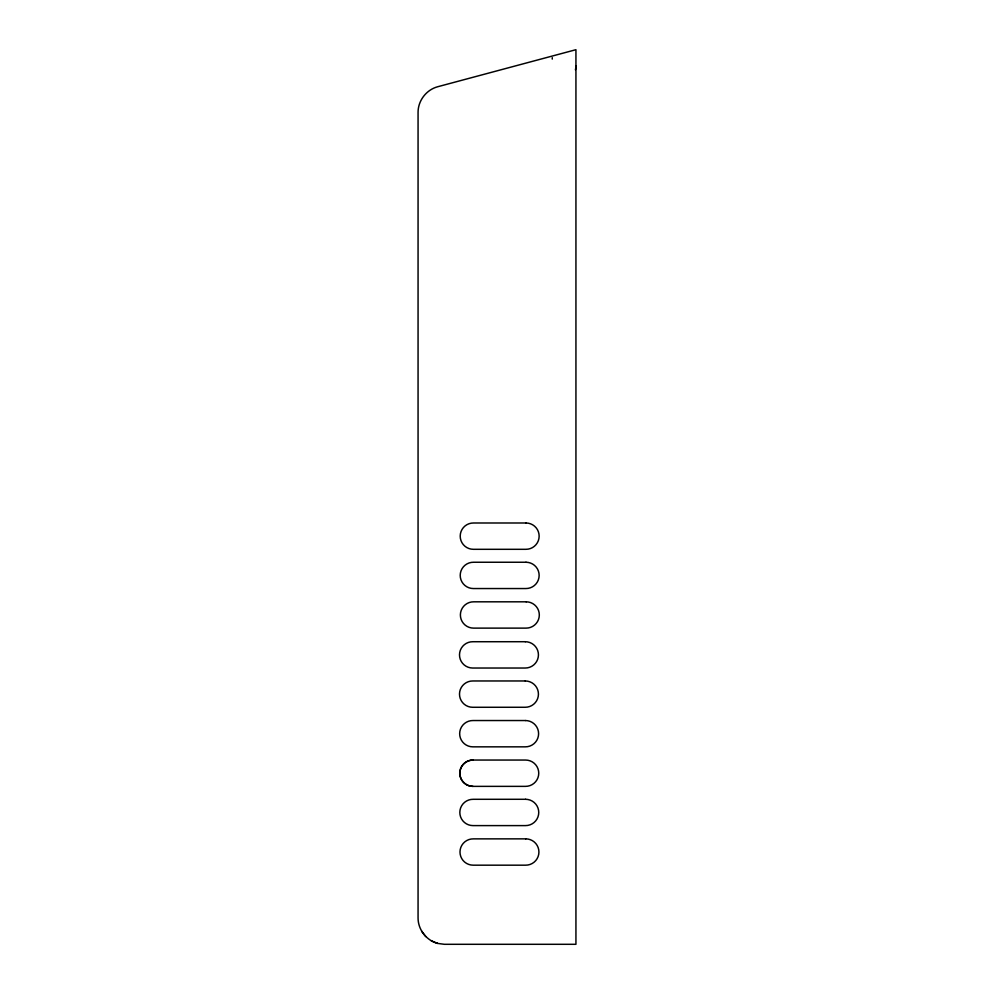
<?xml version="1.0" encoding="UTF-8"?>
<svg xmlns="http://www.w3.org/2000/svg" width="994" height="994" viewBox="0 0 994 994"><rect width="100%" height="100%" fill="white"/><g stroke="black" fill="none" stroke-linecap="round" stroke-linejoin="round"><path stroke-width="1.49" d="M473.194 760.05L525.602 760.05A13.158 13.158 0 0 1 538.748 773.27A13.158 13.158 0 0 1 525.466 786.366L472.97 786.366A13.158 13.158 0 0 1 459.812 773.096A13.158 13.158 0 0 1 473.194 760.05A13.158 13.158 0 0 0 459.824 773.096A13.158 13.158 0 0 0 472.97 786.366M437.571 943.405L444.38 944.3L575.936 944.3L575.936 49.7L437.571 86.776C426.351 89.845 418.126 100.556 418.064 112.185L418.064 917.984C418.052 929.651 426.364 940.349 437.571 943.405L431.222 940.771M421.593 931.142L425.767 936.596M552.254 57.664L552.254 59.106M575.936 65.691A15.792 15.792 0 0 1 575.402 69.779M526 522.993L473.591 522.993A13.158 13.158 0 0 0 460.21 536.039A13.158 13.158 0 0 0 473.368 549.309L525.863 549.309A13.158 13.158 0 0 0 539.146 536.213A13.158 13.158 0 0 0 526 522.993M526 562.244L473.591 562.244A13.158 13.158 0 0 0 460.21 575.29A13.158 13.158 0 0 0 473.368 588.547L525.863 588.547A13.158 13.158 0 0 0 539.146 575.464A13.158 13.158 0 0 0 526 562.244M526.161 601.817L473.753 601.817A13.158 13.158 0 0 0 460.384 614.851A13.158 13.158 0 0 0 473.542 628.121L526.025 628.121A13.158 13.158 0 0 0 539.32 615.038A13.158 13.158 0 0 0 526.161 601.817M525.279 641.714L472.871 641.726A13.158 13.158 0 0 0 459.501 654.76A13.158 13.158 0 0 0 472.659 668.03L525.155 668.03A13.158 13.158 0 0 0 538.437 654.934A13.158 13.158 0 0 0 525.279 641.714M525.279 680.965L472.871 680.965A13.158 13.158 0 0 0 459.501 694.011A13.158 13.158 0 0 0 472.659 707.281L525.155 707.268A13.158 13.158 0 0 0 538.437 694.185A13.158 13.158 0 0 0 525.279 680.965M525.441 720.538L473.045 720.538A13.158 13.158 0 0 0 459.663 733.584A13.158 13.158 0 0 0 472.821 746.842L525.317 746.842A13.158 13.158 0 0 0 538.599 733.758A13.158 13.158 0 0 0 525.441 720.538M525.602 799.288L473.194 799.3A13.158 13.158 0 0 0 459.824 812.334A13.158 13.158 0 0 0 472.97 825.604L525.466 825.604A13.158 13.158 0 0 0 538.748 812.52A13.158 13.158 0 0 0 525.602 799.288M525.764 838.861L473.355 838.874A13.158 13.158 0 0 0 459.986 851.908A13.158 13.158 0 0 0 473.144 865.178L525.627 865.178A13.158 13.158 0 0 0 538.922 852.082A13.158 13.158 0 0 0 525.764 838.861"/></g></svg>
